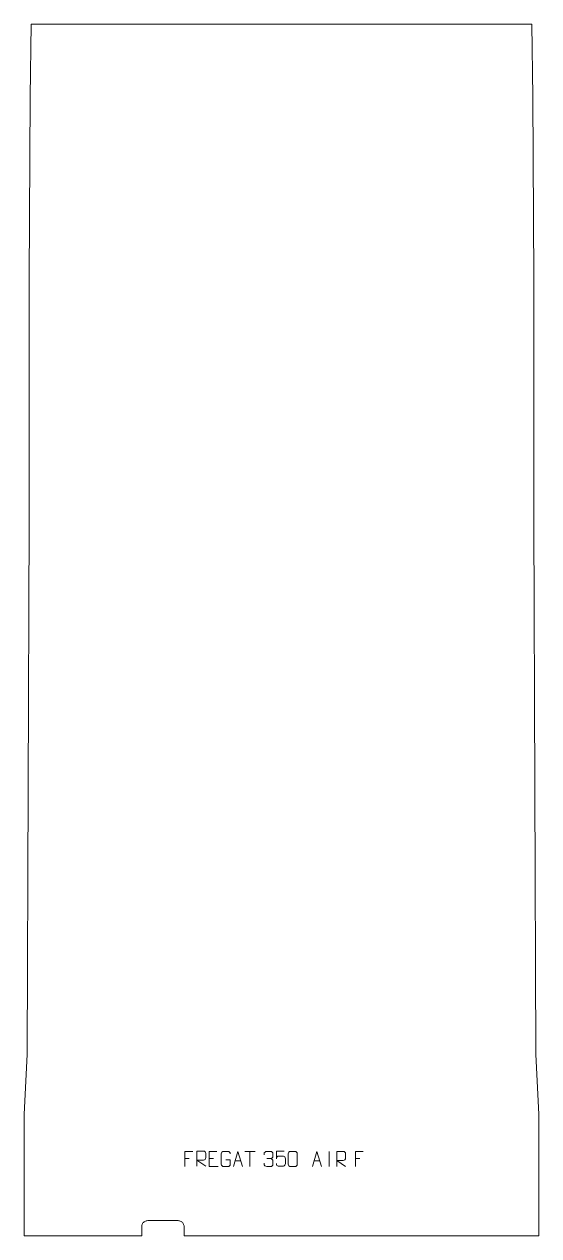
# Model space of a CAD drawing. Header units: millimetres. Extents: x -436 to 414, y -1429 to 571.
import ezdxf

# ---------------------------------------------------------------- set-up
doc = ezdxf.new("R2010")
doc.units = ezdxf.units.MM
doc.header["$MEASUREMENT"] = 0
doc.layers.add('layer 1', color=7, linetype='Continuous')

msp = doc.modelspace()

# ---------------------------------------------------------------- linework, layer by layer
at = {"layer": 'layer 1', "color": 242, "lineweight": 9}
msp.add_open_spline([(-172.3247, -1413.9361), (-172.3247, -1413.9361), (-172.4058, -1412.6319), (-172.4058, -1412.6319), (-172.4058, -1412.6319), (-172.4058, -1412.6319), (-172.6562, -1411.3497), (-172.6562, -1411.3497), (-172.6562, -1411.3497), (-172.6562, -1411.3497), (-173.072, -1410.1112), (-173.072, -1410.1112), (-173.072, -1410.1112), (-173.072, -1410.1112), (-173.6473, -1408.9384), (-173.6473, -1408.9384), (-173.6473, -1408.9384), (-173.6473, -1408.9384), (-174.3716, -1407.8502), (-174.3716, -1407.8502), (-174.3716, -1407.8502), (-174.3716, -1407.8502), (-175.2315, -1406.8665), (-175.2315, -1406.8665), (-175.2315, -1406.8665), (-175.2315, -1406.8665), (-176.212, -1406.0036), (-176.212, -1406.0036), (-176.212, -1406.0036), (-176.212, -1406.0036), (-177.2971, -1405.2762), (-177.2971, -1405.2762), (-177.2971, -1405.2762), (-177.2971, -1405.2762), (-178.4682, -1404.6977), (-178.4682, -1404.6977), (-178.4682, -1404.6977), (-178.4682, -1404.6977), (-179.7053, -1404.2771), (-179.7053, -1404.2771), (-179.7053, -1404.2771), (-179.7053, -1404.2771), (-180.9859, -1404.0222), (-180.9859, -1404.0222), (-180.9859, -1404.0222), (-180.9859, -1404.0222), (-182.2899, -1403.9362), (-182.2899, -1403.9362), (-182.2899, -1403.9362), (-182.2899, -1403.9362), (-232.2909, -1403.9362), (-232.2909, -1403.9362), (-232.2909, -1403.9362), (-232.2909, -1403.9362), (-233.5954, -1404.0222), (-233.5954, -1404.0222), (-233.5954, -1404.0222), (-233.5954, -1404.0222), (-234.8791, -1404.2771), (-234.8791, -1404.2771), (-234.8791, -1404.2771), (-234.8791, -1404.2771), (-236.1176, -1404.6977), (-236.1176, -1404.6977), (-236.1176, -1404.6977), (-236.1176, -1404.6977), (-237.2904, -1405.2762), (-237.2904, -1405.2762), (-237.2904, -1405.2762), (-237.2904, -1405.2762), (-238.3786, -1406.0018), (-238.3786, -1406.0018), (-238.3786, -1406.0018), (-238.3786, -1406.0018), (-239.3622, -1406.8648), (-239.3622, -1406.8648), (-239.3622, -1406.8648), (-239.3622, -1406.8648), (-240.2239, -1407.8484), (-240.2239, -1407.8484), (-240.2239, -1407.8484), (-240.2239, -1407.8484), (-240.9508, -1408.9353), (-240.9508, -1408.9353), (-240.9508, -1408.9353), (-240.9508, -1408.9353), (-241.5297, -1410.1094), (-241.5297, -1410.1094), (-241.5297, -1410.1094), (-241.5297, -1410.1094), (-241.9504, -1411.3479), (-241.9504, -1411.3479), (-241.9504, -1411.3479), (-241.9504, -1411.3479), (-242.2052, -1412.6302), (-242.2052, -1412.6302), (-242.2052, -1412.6302), (-242.2052, -1412.6302), (-242.2912, -1413.9361), (-242.2912, -1413.9361), (-242.2912, -1413.9361), (-242.2912, -1413.9361), (-242.2912, -1428.9367), (-242.2912, -1428.9367), (-242.2912, -1428.9367), (-242.2912, -1428.9367), (-436.3534, -1428.9367), (-436.3534, -1428.9367), (-436.3534, -1428.9367), (-436.3534, -1428.9367), (-436.3534, -1228.9354), (-436.3534, -1228.9354), (-436.3534, -1228.9354), (-436.3534, -1228.9354), (-431.3543, -1128.9365), (-431.3543, -1128.9365), (-431.3543, -1128.9365), (-431.3543, -1128.9365), (-428.3535, -248.9368), (-428.3535, -248.9368), (-428.3535, -248.9368), (-428.3535, -248.9368), (-428.3535, 151.0628), (-428.3535, 151.0628), (-428.3535, 151.0628), (-428.3535, 151.0628), (-426.3535, 451.0629), (-426.3535, 451.0629), (-426.3535, 451.0629), (-426.3535, 451.0629), (-424.854, 571.062), (-424.854, 571.062), (-424.854, 571.062), (-424.854, 571.062), (402.1456, 571.062), (402.1456, 571.062), (402.1456, 571.062), (402.1456, 571.062), (403.6451, 451.0629), (403.6451, 451.0629), (403.6451, 451.0629), (403.6451, 451.0629), (405.6451, 151.0628), (405.6451, 151.0628), (405.6451, 151.0628), (405.6451, 151.0628), (405.6451, -248.9368), (405.6451, -248.9368), (405.6451, -248.9368), (405.6451, -248.9368), (408.6459, -1128.9365), (408.6459, -1128.9365), (408.6459, -1128.9365), (408.6459, -1128.9365), (413.645, -1228.9354), (413.645, -1228.9354), (413.645, -1228.9354), (413.645, -1228.9354), (413.645, -1428.9367), (413.645, -1428.9367), (413.645, -1428.9367), (413.645, -1428.9367), (-172.3747, -1428.9367), (-172.3747, -1428.9367), (-172.3747, -1428.9367), (-172.3747, -1428.9367), (-172.3247, -1413.9361), (-172.3247, -1413.9361)], degree=3, knots=[0, 0, 0, 0, 0.023255814, 0.023255814, 0.023255814, 0.023255814, 0.046511628, 0.046511628, 0.046511628, 0.046511628, 0.069767442, 0.069767442, 0.069767442, 0.069767442, 0.093023256, 0.093023256, 0.093023256, 0.093023256, 0.11627907, 0.11627907, 0.11627907, 0.11627907, 0.139534884, 0.139534884, 0.139534884, 0.139534884, 0.162790698, 0.162790698, 0.162790698, 0.162790698, 0.186046512, 0.186046512, 0.186046512, 0.186046512, 0.209302326, 0.209302326, 0.209302326, 0.209302326, 0.23255814, 0.23255814, 0.23255814, 0.23255814, 0.255813953, 0.255813953, 0.255813953, 0.255813953, 0.279069767, 0.279069767, 0.279069767, 0.279069767, 0.302325581, 0.302325581, 0.302325581, 0.302325581, 0.325581395, 0.325581395, 0.325581395, 0.325581395, 0.348837209, 0.348837209, 0.348837209, 0.348837209, 0.372093023, 0.372093023, 0.372093023, 0.372093023, 0.395348837, 0.395348837, 0.395348837, 0.395348837, 0.418604651, 0.418604651, 0.418604651, 0.418604651, 0.441860465, 0.441860465, 0.441860465, 0.441860465, 0.465116279, 0.465116279, 0.465116279, 0.465116279, 0.488372093, 0.488372093, 0.488372093, 0.488372093, 0.511627907, 0.511627907, 0.511627907, 0.511627907, 0.534883721, 0.534883721, 0.534883721, 0.534883721, 0.558139535, 0.558139535, 0.558139535, 0.558139535, 0.581395349, 0.581395349, 0.581395349, 0.581395349, 0.604651163, 0.604651163, 0.604651163, 0.604651163, 0.627906977, 0.627906977, 0.627906977, 0.627906977, 0.651162791, 0.651162791, 0.651162791, 0.651162791, 0.674418605, 0.674418605, 0.674418605, 0.674418605, 0.697674419, 0.697674419, 0.697674419, 0.697674419, 0.720930233, 0.720930233, 0.720930233, 0.720930233, 0.744186047, 0.744186047, 0.744186047, 0.744186047, 0.76744186, 0.76744186, 0.76744186, 0.76744186, 0.790697674, 0.790697674, 0.790697674, 0.790697674, 0.813953488, 0.813953488, 0.813953488, 0.813953488, 0.837209302, 0.837209302, 0.837209302, 0.837209302, 0.860465116, 0.860465116, 0.860465116, 0.860465116, 0.88372093, 0.88372093, 0.88372093, 0.88372093, 0.906976744, 0.906976744, 0.906976744, 0.906976744, 0.930232558, 0.930232558, 0.930232558, 0.930232558, 0.953488372, 0.953488372, 0.953488372, 0.953488372, 1, 1, 1, 1], dxfattribs=at)
at = {"layer": 'layer 1', "color": 250, "lineweight": 9}
for points, knots in [([(-157.9876, -1289.763), (-157.9876, -1289.763), (-170.8616, -1289.763), (-170.8616, -1289.763), (-170.8616, -1289.763), (-170.8616, -1289.763), (-170.8616, -1314.7166), (-170.8616, -1314.7166)], [0, 0, 0, 0, 0.333333333, 0.333333333, 0.333333333, 0.333333333, 1, 1, 1, 1]), ([(-151.0255, -1314.1194), (-151.0255, -1314.1194), (-151.0255, -1289.1659), (-151.0255, -1289.1659), (-151.0255, -1289.1659), (-147.4307, -1289.1659), (-143.8352, -1289.1659), (-140.24, -1289.1659), (-140.24, -1289.1659), (-137.9147, -1289.2036), (-136.3574, -1290.6936), (-136.3615, -1293.06), (-136.3615, -1293.06), (-136.3619, -1295.0955), (-136.3619, -1298.1549), (-136.3615, -1300.1909), (-136.3615, -1300.1909), (-136.368, -1302.0664), (-138.1803, -1304.0082), (-140.1898, -1304.0273), (-140.1898, -1304.0273), (-140.1898, -1304.0273), (-151.0255, -1304.0273), (-151.0255, -1304.0273), (-151.0255, -1304.0273), (-151.0255, -1304.0273), (-136.3708, -1314.1194), (-136.3708, -1314.1194)], [0, 0, 0, 0, 0.125, 0.125, 0.125, 0.125, 0.25, 0.25, 0.25, 0.25, 0.375, 0.375, 0.375, 0.375, 0.5, 0.5, 0.5, 0.5, 0.625, 0.625, 0.625, 0.625, 0.75, 0.75, 0.75, 0.75, 1, 1, 1, 1]), ([(-117.9876, -1289.763), (-117.9876, -1289.763), (-130.8615, -1289.763), (-130.8615, -1289.763), (-130.8615, -1289.763), (-130.8615, -1289.763), (-130.8615, -1314.7166), (-130.8615, -1314.7166), (-130.8615, -1314.7166), (-130.8615, -1314.7166), (-115.9957, -1314.7166), (-115.9957, -1314.7166)], [0, 0, 0, 0, 0.25, 0.25, 0.25, 0.25, 0.5, 0.5, 0.5, 0.5, 1, 1, 1, 1]), ([(-103.1737, -1303.7308), (-103.1737, -1303.7308), (-96.0056, -1303.7308), (-96.0056, -1303.7308), (-96.0056, -1303.7308), (-96.0056, -1303.7308), (-96.0056, -1310.8989), (-96.0056, -1310.8989), (-96.0056, -1310.8989), (-96.1453, -1313.2223), (-97.8225, -1314.7019), (-99.9703, -1314.7127), (-99.9703, -1314.7127), (-102.3021, -1314.7123), (-104.6341, -1314.7123), (-106.9656, -1314.7127), (-106.9656, -1314.7127), (-108.8905, -1314.8181), (-110.8627, -1312.9336), (-110.8515, -1310.9163), (-110.8515, -1310.9163), (-110.8511, -1305.1462), (-110.8511, -1299.3765), (-110.8515, -1293.6072), (-110.8515, -1293.6072), (-110.8473, -1291.4691), (-109.1005, -1289.7499), (-106.9482, -1289.7633), (-106.9482, -1289.7633), (-104.6225, -1289.7633), (-102.2964, -1289.7633), (-99.9703, -1289.7633), (-99.9703, -1289.7633), (-98.0236, -1289.7279), (-96.0322, -1291.2194), (-96.0056, -1293.6571)], [0, 0, 0, 0, 0.1, 0.1, 0.1, 0.1, 0.2, 0.2, 0.2, 0.2, 0.3, 0.3, 0.3, 0.3, 0.4, 0.4, 0.4, 0.4, 0.5, 0.5, 0.5, 0.5, 0.6, 0.6, 0.6, 0.6, 0.7, 0.7, 0.7, 0.7, 0.8, 0.8, 0.8, 0.8, 1, 1, 1, 1]), ([(-90.899, -1314.7165), (-90.899, -1314.7165), (-83.528, -1289.763), (-83.528, -1289.763), (-83.528, -1289.763), (-83.528, -1289.763), (-75.9581, -1314.7165), (-75.9581, -1314.7165)], [0, 0, 0, 0, 0.333333333, 0.333333333, 0.333333333, 0.333333333, 1, 1, 1, 1]), ([(-40.1784, -1295.3905), (-40.1784, -1295.3905), (-40.1784, -1293.5333), (-40.1784, -1293.5333), (-40.1784, -1293.5333), (-40.1927, -1291.7914), (-37.5282, -1289.6733), (-35.4691, -1289.696), (-35.4691, -1289.696), (-33.405, -1289.696), (-31.341, -1289.696), (-29.2773, -1289.696), (-29.2773, -1289.696), (-27.0828, -1289.6872), (-25.4845, -1291.534), (-25.4401, -1293.4461), (-25.4401, -1293.4461), (-25.4405, -1294.8812), (-25.4405, -1296.3163), (-25.4401, -1297.7518), (-25.4401, -1297.7518), (-25.4887, -1299.4053), (-27.0913, -1301.6353), (-29.2896, -1301.6253), (-29.2896, -1301.6253), (-27.0859, -1301.6365), (-25.4779, -1303.4397), (-25.4239, -1305.4992), (-25.4239, -1305.4992), (-25.4243, -1307.2839), (-25.4243, -1309.0686), (-25.4239, -1310.8537), (-25.4239, -1310.8537), (-25.4138, -1312.9151), (-27.4687, -1314.6782), (-29.2896, -1314.6701), (-29.2896, -1314.6701), (-31.3549, -1314.6698), (-33.4201, -1314.6698), (-35.4857, -1314.6701), (-35.4857, -1314.6701), (-37.6543, -1314.6586), (-40.1853, -1312.2584), (-40.2039, -1310.7966), (-40.2039, -1310.7966), (-40.2039, -1310.7966), (-40.2039, -1308.888), (-40.2039, -1308.888)], [0, 0, 0, 0, 0.076923077, 0.076923077, 0.076923077, 0.076923077, 0.153846154, 0.153846154, 0.153846154, 0.153846154, 0.230769231, 0.230769231, 0.230769231, 0.230769231, 0.307692308, 0.307692308, 0.307692308, 0.307692308, 0.384615385, 0.384615385, 0.384615385, 0.384615385, 0.461538462, 0.461538462, 0.461538462, 0.461538462, 0.538461538, 0.538461538, 0.538461538, 0.538461538, 0.615384615, 0.615384615, 0.615384615, 0.615384615, 0.692307692, 0.692307692, 0.692307692, 0.692307692, 0.769230769, 0.769230769, 0.769230769, 0.769230769, 0.846153846, 0.846153846, 0.846153846, 0.846153846, 1, 1, 1, 1]), ([(-6.9764, -1289.1809), (-6.9764, -1289.1809), (-19.8281, -1289.1809), (-19.8281, -1289.1809), (-19.8281, -1289.1809), (-19.8278, -1293.4115), (-19.8278, -1297.6424), (-19.8281, -1301.8736), (-19.8281, -1301.8736), (-19.8284, -1298.5635), (-18.1974, -1297.4917), (-15.3854, -1297.4312), (-15.3854, -1297.4312), (-12.9458, -1297.4309), (-10.5063, -1297.4309), (-8.0671, -1297.4312), (-8.0671, -1297.4312), (-6.4173, -1297.4244), (-4.9424, -1299.8049), (-4.9139, -1301.8736), (-4.9139, -1301.8736), (-4.9142, -1304.4609), (-4.9142, -1307.0485), (-4.9139, -1309.6362), (-4.9139, -1309.6362), (-4.8677, -1311.5956), (-6.3671, -1314.0319), (-7.993, -1314.0904), (-7.993, -1314.0904), (-9.9495, -1314.0901), (-14.8445, -1314.0901), (-16.8015, -1314.0904), (-16.8015, -1314.0904), (-18.647, -1314.0992), (-19.7541, -1312.1344), (-19.7749, -1309.5833)], [0, 0, 0, 0, 0.1, 0.1, 0.1, 0.1, 0.2, 0.2, 0.2, 0.2, 0.3, 0.3, 0.3, 0.3, 0.4, 0.4, 0.4, 0.4, 0.5, 0.5, 0.5, 0.5, 0.6, 0.6, 0.6, 0.6, 0.7, 0.7, 0.7, 0.7, 0.8, 0.8, 0.8, 0.8, 1, 1, 1, 1]), ([(3.6055, -1289.6837), (5.9716, -1289.6837), (8.3381, -1289.6837), (10.7046, -1289.6837), (10.7046, -1289.6837), (12.6851, -1289.6481), (14.7111, -1291.1424), (14.7382, -1293.5845), (14.7382, -1293.5845), (14.7378, -1299.3419), (14.7378, -1305.0997), (14.7382, -1310.8579), (14.7382, -1310.8579), (14.5961, -1313.1855), (12.8897, -1314.6678), (10.7046, -1314.6786), (10.7046, -1314.6786), (8.3322, -1314.6782), (5.9598, -1314.6782), (3.5878, -1314.6786), (3.5878, -1314.6786), (1.6293, -1314.7842), (-0.3771, -1312.8963), (-0.3657, -1310.8753), (-0.3657, -1310.8753), (-0.3653, -1305.0947), (-0.3653, -1299.3144), (-0.3657, -1293.5346), (-0.3657, -1293.5346), (-0.3614, -1291.3926), (1.4157, -1289.6701), (3.6055, -1289.6837)], [0, 0, 0, 0, 0.111111111, 0.111111111, 0.111111111, 0.111111111, 0.222222222, 0.222222222, 0.222222222, 0.222222222, 0.333333333, 0.333333333, 0.333333333, 0.333333333, 0.444444444, 0.444444444, 0.444444444, 0.444444444, 0.555555556, 0.555555556, 0.555555556, 0.555555556, 0.666666667, 0.666666667, 0.666666667, 0.666666667, 0.777777778, 0.777777778, 0.777777778, 0.777777778, 1, 1, 1, 1]), ([(39.7157, -1314.6597), (39.7157, -1314.6597), (47.0867, -1289.7062), (47.0867, -1289.7062), (47.0867, -1289.7062), (47.0867, -1289.7062), (54.6566, -1314.6597), (54.6566, -1314.6597)], [0, 0, 0, 0, 0.333333333, 0.333333333, 0.333333333, 0.333333333, 1, 1, 1, 1]), ([(79.8541, -1314.6597), (79.8541, -1314.6597), (79.8541, -1289.7062), (79.8541, -1289.7062), (79.8541, -1289.7062), (83.4489, -1289.7062), (87.0444, -1289.7062), (90.6396, -1289.7062), (90.6396, -1289.7062), (92.9649, -1289.7439), (94.5222, -1291.2339), (94.5181, -1293.6003), (94.5181, -1293.6003), (94.5177, -1295.6358), (94.5177, -1298.6952), (94.5181, -1300.7312), (94.5181, -1300.7312), (94.5116, -1302.6067), (92.6993, -1304.5485), (90.6898, -1304.5676), (90.6898, -1304.5676), (90.6898, -1304.5676), (79.8541, -1304.5676), (79.8541, -1304.5676), (79.8541, -1304.5676), (79.8541, -1304.5676), (94.5088, -1314.6597), (94.5088, -1314.6597)], [0, 0, 0, 0, 0.125, 0.125, 0.125, 0.125, 0.25, 0.25, 0.25, 0.25, 0.375, 0.375, 0.375, 0.375, 0.5, 0.5, 0.5, 0.5, 0.625, 0.625, 0.625, 0.625, 0.75, 0.75, 0.75, 0.75, 1, 1, 1, 1]), ([(123.6231, -1289.7062), (123.6231, -1289.7062), (110.7491, -1289.7062), (110.7491, -1289.7062), (110.7491, -1289.7062), (110.7491, -1289.7062), (110.7491, -1314.6598), (110.7491, -1314.6598)], [0, 0, 0, 0, 0.333333333, 0.333333333, 0.333333333, 0.333333333, 1, 1, 1, 1])]:
    msp.add_open_spline(points, degree=3, knots=knots, dxfattribs=at)
for points in [[(-71.9221, -1289.7865), (-71.9221, -1289.7865), (-54.9349, -1289.7865), (-54.9349, -1289.7865)], [(-63.4283, -1314.7165), (-63.4283, -1314.7165), (-63.4283, -1289.763), (-63.4283, -1289.763)], [(67.1861, -1289.6959), (67.1861, -1289.6959), (67.1861, -1314.67), (67.1861, -1314.67)], [(-170.8616, -1301.6427), (-170.8616, -1301.6427), (-163.6935, -1301.6427), (-163.6935, -1301.6427)], [(-130.8615, -1301.6427), (-130.8615, -1301.6427), (-123.6934, -1301.6427), (-123.6934, -1301.6427)], [(-88.1764, -1305.4671), (-88.1764, -1305.4671), (-78.6807, -1305.4671), (-78.6807, -1305.4671)], [(-35.4687, -1301.6357), (-35.4687, -1301.6357), (-29.2723, -1301.6357), (-29.2723, -1301.6357)], [(42.4383, -1305.4103), (42.4383, -1305.4103), (51.934, -1305.4103), (51.934, -1305.4103)], [(110.7491, -1301.5859), (110.7491, -1301.5859), (117.9172, -1301.5859), (117.9172, -1301.5859)]]:
    msp.add_open_spline(points, degree=3, dxfattribs=at)

doc.saveas('drawing.dxf')
